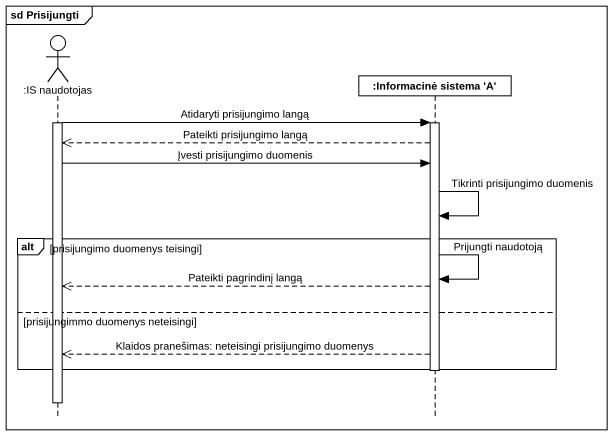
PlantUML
@startuml
mainframe sd Prisijungti
hide footbox
actor ":IS naudotojas" as IS_naudotojas
participant ":Informacinė sistema 'A'" as Informacinė_sistema_A

activate IS_naudotojas
IS_naudotojas -> Informacinė_sistema_A : Atidaryti prisijungimo langą
activate Informacinė_sistema_A
Informacinė_sistema_A -->> IS_naudotojas : Pateikti prisijungimo langą
IS_naudotojas -> Informacinė_sistema_A : Įvesti prisijungimo duomenis
Informacinė_sistema_A -> Informacinė_sistema_A : Tikrinti prisijungimo duomenis
alt prisijungimo duomenys teisingi
  Informacinė_sistema_A -> Informacinė_sistema_A : Prijungti naudotoją
  Informacinė_sistema_A -->> IS_naudotojas : Pateikti pagrindinį langą
else prisijungimmo duomenys neteisingi
  Informacinė_sistema_A -->> IS_naudotojas : Klaidos pranešimas: neteisingi prisijungimo duomenys
end
deactivate Informacinė_sistema_A
deactivate IS_naudotojas
@enduml
